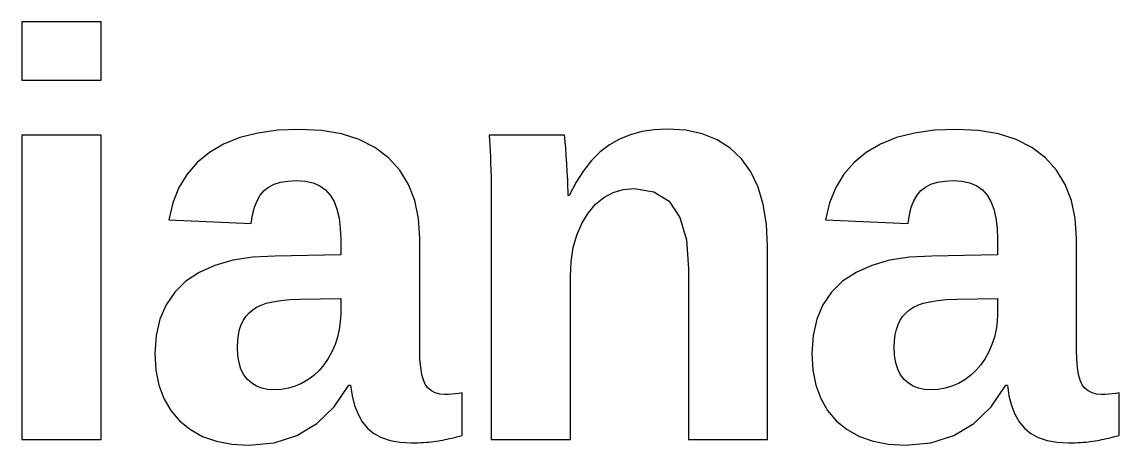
# Model space of a CAD drawing. Header units: metres. Extents: x 18 to 589, y 31 to 387.
# Drawn here: x 561.57 to 582.72, y 88.57 to 96.73 of the extents above; entities that cross this region are included whole.
import ezdxf

# ---------------------------------------------------------------- set-up
doc = ezdxf.new("R2010")
doc.units = ezdxf.units.M

msp = doc.modelspace()

# ---------------------------------------------------------------- linework, layer by layer
for p, q in [((563.09, 96.7287), (561.565, 96.7287)), ((561.565, 96.7287), (561.565, 95.6057)), ((563.09, 95.6057), (563.09, 96.7287)), ((561.565, 95.6057), (563.09, 95.6057)), ((563.09, 94.5478), (561.565, 94.5478)), ((561.565, 94.5478), (561.565, 88.678)), ((563.09, 88.678), (563.09, 94.5478)), ((566.111, 94.5856), (565.763, 94.4971)), ((566.496, 94.6386), (566.111, 94.5856)), ((566.918, 94.6563), (566.496, 94.6386)), ((567.342, 94.6344), (566.918, 94.6563)), ((567.726, 94.5686), (567.342, 94.6344)), ((568.069, 94.4591), (567.726, 94.5686)), ((572.025, 94.5478), (570.571, 94.5478)), ((570.571, 94.5478), (570.577, 94.4498)), ((572.032, 94.4928), (572.025, 94.5478)), ((573.295, 94.5524), (573.087, 94.4673)), ((573.517, 94.6131), (573.295, 94.5524)), ((573.754, 94.6496), (573.517, 94.6131)), ((574.005, 94.6617), (573.754, 94.6496)), ((574.361, 94.6387), (574.005, 94.6617)), ((574.682, 94.5697), (574.361, 94.6387)), ((574.969, 94.4547), (574.682, 94.5697)), ((578.774, 94.5856), (578.426, 94.4971)), ((579.159, 94.6386), (578.774, 94.5856)), ((579.581, 94.6563), (579.159, 94.6386)), ((580.005, 94.6344), (579.581, 94.6563)), ((580.389, 94.5686), (580.005, 94.6344)), ((580.732, 94.4591), (580.389, 94.5686)), ((565.453, 94.3733), (565.179, 94.2141)), ((565.763, 94.4971), (565.453, 94.3733)), ((568.371, 94.3056), (568.069, 94.4591)), ((570.577, 94.4498), (570.584, 94.3469)), ((570.584, 94.3469), (570.59, 94.2389)), ((572.04, 94.4103), (572.032, 94.4928)), ((572.048, 94.3001), (572.04, 94.4103)), ((572.893, 94.3579), (572.713, 94.2216)), ((573.087, 94.4673), (572.893, 94.3579)), ((575.22, 94.2937), (574.969, 94.4547)), ((578.115, 94.3733), (577.842, 94.2141)), ((578.426, 94.4971), (578.115, 94.3733)), ((581.034, 94.3056), (580.732, 94.4591)), ((565.179, 94.2141), (564.944, 94.0207)), ((568.632, 94.1084), (568.371, 94.3056)), ((570.59, 94.2389), (570.595, 94.1259)), ((570.595, 94.1259), (570.601, 94.008)), ((572.058, 94.1624), (572.048, 94.3001)), ((572.068, 93.9972), (572.058, 94.1624)), ((572.713, 94.2216), (572.545, 94.0559)), ((575.437, 94.0867), (575.22, 94.2937)), ((577.842, 94.2141), (577.607, 94.0207)), ((581.295, 94.1084), (581.034, 94.3056)), ((564.944, 94.0207), (564.748, 93.7941)), ((568.849, 93.8708), (568.632, 94.1084)), ((570.601, 94.008), (570.606, 93.8807)), ((572.078, 93.8293), (572.068, 93.9972)), ((572.545, 94.0559), (572.39, 93.8606)), ((575.617, 93.8354), (575.437, 94.0867)), ((577.607, 94.0207), (577.411, 93.7941)), ((581.512, 93.8708), (581.295, 94.1084)), ((564.748, 93.7941), (564.591, 93.5342)), ((569.018, 93.5963), (568.849, 93.8708)), ((570.606, 93.8807), (570.61, 93.7398)), ((570.61, 93.7398), (570.612, 93.5852)), ((572.086, 93.6839), (572.078, 93.8293)), ((572.39, 93.8606), (572.247, 93.6358)), ((575.757, 93.5416), (575.617, 93.8354)), ((577.411, 93.7941), (577.254, 93.5342)), ((581.68, 93.5963), (581.512, 93.8708)), ((564.591, 93.5342), (564.474, 93.2412)), ((566.232, 93.4764), (566.32, 93.5457)), ((566.32, 93.5457), (566.426, 93.5997)), ((566.426, 93.5997), (566.55, 93.6382)), ((566.55, 93.6382), (566.693, 93.6613)), ((566.693, 93.6613), (566.853, 93.669)), ((566.853, 93.669), (567.025, 93.6579)), ((567.025, 93.6579), (567.177, 93.6243)), ((567.177, 93.6243), (567.308, 93.5684)), ((567.308, 93.5684), (567.419, 93.4902)), ((567.419, 93.4902), (567.509, 93.3896)), ((569.138, 93.2849), (569.018, 93.5963)), ((570.612, 93.5852), (570.614, 93.417)), ((572.091, 93.5607), (572.086, 93.6839)), ((572.094, 93.4599), (572.091, 93.5607)), ((572.247, 93.6358), (572.117, 93.3814)), ((572.962, 93.4411), (573.158, 93.4981)), ((573.158, 93.4981), (573.37, 93.5171)), ((573.37, 93.5171), (573.747, 93.4553)), ((575.856, 93.2052), (575.757, 93.5416)), ((577.254, 93.5342), (577.136, 93.2412)), ((578.894, 93.4764), (578.983, 93.5457)), ((578.983, 93.5457), (579.089, 93.5997)), ((579.089, 93.5997), (579.213, 93.6382)), ((579.213, 93.6382), (579.355, 93.6613)), ((579.355, 93.6613), (579.516, 93.669)), ((579.516, 93.669), (579.688, 93.6579)), ((579.688, 93.6579), (579.839, 93.6243)), ((579.839, 93.6243), (579.971, 93.5684)), ((579.971, 93.5684), (580.081, 93.4902)), ((580.081, 93.4902), (580.172, 93.3896)), ((581.801, 93.2849), (581.68, 93.5963)), ((566.048, 93.1545), (566.097, 93.282)), ((566.097, 93.282), (566.159, 93.3893)), ((566.159, 93.3893), (566.232, 93.4764)), ((567.509, 93.3896), (567.582, 93.266)), ((569.21, 92.9366), (569.138, 93.2849)), ((570.614, 93.417), (570.614, 93.235)), ((572.095, 93.3814), (572.094, 93.4599)), ((572.117, 93.3814), (572.095, 93.3814)), ((572.622, 93.2133), (572.783, 93.3462)), ((572.783, 93.3462), (572.962, 93.4411)), ((573.747, 93.4553), (574.04, 93.2697)), ((578.711, 93.1545), (578.76, 93.282)), ((578.76, 93.282), (578.821, 93.3893)), ((578.821, 93.3893), (578.894, 93.4764)), ((580.172, 93.3896), (580.244, 93.266)), ((581.873, 92.9366), (581.801, 93.2849)), ((564.474, 93.2412), (564.395, 92.9149)), ((566.01, 93.0068), (566.048, 93.1545)), ((567.582, 93.266), (567.638, 93.1188)), ((567.638, 93.1188), (567.678, 92.9479)), ((570.614, 93.235), (570.614, 88.678)), ((572.478, 93.0424), (572.622, 93.2133)), ((574.04, 93.2697), (574.25, 92.9605)), ((575.916, 92.8264), (575.856, 93.2052)), ((577.136, 93.2412), (577.058, 92.9149)), ((578.673, 93.0068), (578.711, 93.1545)), ((580.244, 93.266), (580.3, 93.1188)), ((580.3, 93.1188), (580.341, 92.9479)), ((564.395, 92.9149), (565.985, 92.8389)), ((565.985, 92.8389), (566.01, 93.0068)), ((567.678, 92.9479), (567.702, 92.7534)), ((569.234, 92.5514), (569.21, 92.9366)), ((572.356, 92.8418), (572.478, 93.0424)), ((574.25, 92.9605), (574.376, 92.5276)), ((577.058, 92.9149), (578.648, 92.8389)), ((578.648, 92.8389), (578.673, 93.0068)), ((580.341, 92.9479), (580.365, 92.7534)), ((581.897, 92.5514), (581.873, 92.9366)), ((567.702, 92.7534), (567.71, 92.5352)), ((572.261, 92.6197), (572.356, 92.8418)), ((575.936, 92.405), (575.916, 92.8264)), ((580.365, 92.7534), (580.373, 92.5352)), ((567.71, 92.5352), (567.71, 92.2368)), ((569.234, 90.414), (569.234, 92.5514)), ((572.193, 92.3761), (572.261, 92.6197)), ((574.376, 92.5276), (574.417, 91.9709)), ((580.373, 92.5352), (580.373, 92.2368)), ((581.897, 90.414), (581.897, 92.5514)), ((567.71, 92.2368), (566.446, 92.2151)), ((572.152, 92.111), (572.193, 92.3761)), ((575.936, 88.678), (575.936, 92.405)), ((580.373, 92.2368), (579.109, 92.2151)), ((565.284, 92.0341), (564.983, 91.8991)), ((565.629, 92.1318), (565.284, 92.0341)), ((566.016, 92.1921), (565.629, 92.1318)), ((566.446, 92.2151), (566.016, 92.1921)), ((572.139, 91.8245), (572.152, 92.111)), ((577.947, 92.0341), (577.645, 91.8991)), ((578.291, 92.1318), (577.947, 92.0341)), ((578.679, 92.1921), (578.291, 92.1318)), ((579.109, 92.2151), (578.679, 92.1921)), ((564.983, 91.8991), (564.724, 91.7268)), ((572.139, 88.678), (572.139, 91.8245)), ((574.417, 91.9709), (574.417, 88.678)), ((577.645, 91.8991), (577.386, 91.7268)), ((564.724, 91.7268), (564.51, 91.5185)), ((577.386, 91.7268), (577.172, 91.5185)), ((564.51, 91.5185), (564.343, 91.2755)), ((566.553, 91.356), (566.729, 91.3734)), ((566.729, 91.3734), (566.929, 91.385)), ((566.929, 91.385), (567.71, 91.3959)), ((567.71, 91.3959), (567.71, 91.0975)), ((577.172, 91.5185), (577.006, 91.2755)), ((579.216, 91.356), (579.391, 91.3734)), ((579.391, 91.3734), (579.592, 91.385)), ((579.592, 91.385), (580.373, 91.3959)), ((580.373, 91.3959), (580.373, 91.0975)), ((564.343, 91.2755), (564.225, 90.9977)), ((565.946, 91.1184), (566.014, 91.1764)), ((566.014, 91.1764), (566.09, 91.2264)), ((566.09, 91.2264), (566.175, 91.2684)), ((566.175, 91.2684), (566.276, 91.3034)), ((566.276, 91.3034), (566.402, 91.3326)), ((566.402, 91.3326), (566.553, 91.356)), ((577.006, 91.2755), (576.887, 90.9977)), ((578.609, 91.1184), (578.676, 91.1764)), ((578.676, 91.1764), (578.753, 91.2264)), ((578.753, 91.2264), (578.837, 91.2684)), ((578.837, 91.2684), (578.939, 91.3034)), ((578.939, 91.3034), (579.065, 91.3326)), ((579.065, 91.3326), (579.216, 91.356)), ((564.225, 90.9977), (564.153, 90.6853)), ((565.794, 90.8948), (565.836, 90.9781)), ((565.836, 90.9781), (565.887, 91.0523)), ((565.887, 91.0523), (565.946, 91.1184)), ((567.71, 91.0975), (567.703, 90.9451)), ((576.887, 90.9977), (576.816, 90.6853)), ((578.456, 90.8948), (578.498, 90.9781)), ((578.498, 90.9781), (578.549, 91.0523)), ((578.549, 91.0523), (578.609, 91.1184)), ((580.373, 91.0975), (580.366, 90.9451)), ((565.738, 90.6969), (565.761, 90.8011)), ((565.761, 90.8011), (565.794, 90.8948)), ((567.683, 90.7959), (567.65, 90.65)), ((567.703, 90.9451), (567.683, 90.7959)), ((578.4, 90.6969), (578.424, 90.8011)), ((578.424, 90.8011), (578.456, 90.8948)), ((580.346, 90.7959), (580.312, 90.65)), ((580.366, 90.9451), (580.346, 90.7959)), ((564.153, 90.6853), (564.13, 90.3381)), ((565.719, 90.4574), (565.724, 90.5824)), ((565.724, 90.5824), (565.738, 90.6969)), ((567.65, 90.65), (567.602, 90.5073)), ((576.816, 90.6853), (576.792, 90.3381)), ((578.382, 90.4574), (578.386, 90.5824)), ((578.386, 90.5824), (578.4, 90.6969)), ((580.312, 90.65), (580.265, 90.5073)), ((564.13, 90.3381), (564.149, 90.0168)), ((565.727, 90.2989), (565.719, 90.4574)), ((567.542, 90.3679), (567.47, 90.2361)), ((567.602, 90.5073), (567.542, 90.3679)), ((569.239, 90.2288), (569.234, 90.414)), ((576.792, 90.3381), (576.811, 90.0168)), ((578.389, 90.2989), (578.382, 90.4574)), ((580.205, 90.3679), (580.132, 90.2361)), ((580.265, 90.5073), (580.205, 90.3679)), ((581.902, 90.2288), (581.897, 90.414)), ((565.75, 90.1575), (565.727, 90.2989)), ((565.788, 90.0333), (565.75, 90.1575)), ((567.387, 90.1162), (567.294, 90.0082)), ((567.47, 90.2361), (567.387, 90.1162)), ((569.252, 90.0681), (569.239, 90.2288)), ((578.413, 90.1575), (578.389, 90.2989)), ((578.451, 90.0333), (578.413, 90.1575)), ((580.05, 90.1162), (579.957, 90.0082)), ((580.132, 90.2361), (580.05, 90.1162)), ((581.915, 90.0681), (581.902, 90.2288)), ((564.149, 90.0168), (564.206, 89.7257)), ((565.842, 89.9262), (565.788, 90.0333)), ((565.912, 89.8362), (565.842, 89.9262)), ((567.191, 89.9122), (567.078, 89.8281)), ((567.294, 90.0082), (567.191, 89.9122)), ((569.274, 89.9319), (569.252, 90.0681)), ((569.306, 89.8203), (569.274, 89.9319)), ((576.811, 90.0168), (576.869, 89.7257)), ((578.505, 89.9262), (578.451, 90.0333)), ((578.574, 89.8362), (578.505, 89.9262)), ((579.854, 89.9122), (579.741, 89.8281)), ((579.957, 90.0082), (579.854, 89.9122)), ((581.937, 89.9319), (581.915, 90.0681)), ((581.968, 89.8203), (581.937, 89.9319)), ((564.206, 89.7257), (564.301, 89.4647)), ((565.994, 89.763), (565.912, 89.8362)), ((566.086, 89.706), (565.994, 89.763)), ((566.189, 89.6653), (566.086, 89.706)), ((566.832, 89.7031), (566.701, 89.664)), ((566.957, 89.7578), (566.832, 89.7031)), ((567.078, 89.8281), (566.957, 89.7578)), ((567.585, 89.309), (567.867, 89.725)), ((567.867, 89.725), (567.9, 89.725)), ((567.9, 89.725), (567.93, 89.5165)), ((569.346, 89.7331), (569.306, 89.8203)), ((569.396, 89.6657), (569.346, 89.7331)), ((576.869, 89.7257), (576.964, 89.4647)), ((578.656, 89.763), (578.574, 89.8362)), ((578.749, 89.706), (578.656, 89.763)), ((578.851, 89.6653), (578.749, 89.706)), ((579.494, 89.7031), (579.363, 89.664)), ((579.62, 89.7578), (579.494, 89.7031)), ((579.741, 89.8281), (579.62, 89.7578)), ((580.248, 89.309), (580.53, 89.725)), ((580.53, 89.725), (580.563, 89.725)), ((580.563, 89.725), (580.593, 89.5165)), ((582.008, 89.7331), (581.968, 89.8203)), ((582.059, 89.6657), (582.008, 89.7331)), ((566.301, 89.6409), (566.189, 89.6653)), ((566.424, 89.6328), (566.301, 89.6409)), ((566.565, 89.6406), (566.424, 89.6328)), ((566.701, 89.664), (566.565, 89.6406)), ((567.93, 89.5165), (567.978, 89.3292)), ((569.459, 89.6133), (569.396, 89.6657)), ((569.533, 89.5759), (569.459, 89.6133)), ((569.619, 89.5535), (569.533, 89.5759)), ((569.717, 89.546), (569.619, 89.5535)), ((569.786, 89.5473), (569.717, 89.546)), ((569.854, 89.5512), (569.786, 89.5473)), ((569.922, 89.5577), (569.854, 89.5512)), ((569.988, 89.5668), (569.922, 89.5577)), ((570.054, 89.5786), (569.988, 89.5668)), ((570.054, 88.7539), (570.054, 89.5786)), ((578.964, 89.6409), (578.851, 89.6653)), ((579.087, 89.6328), (578.964, 89.6409)), ((579.228, 89.6406), (579.087, 89.6328)), ((579.363, 89.664), (579.228, 89.6406)), ((580.593, 89.5165), (580.641, 89.3292)), ((582.121, 89.6133), (582.059, 89.6657)), ((582.196, 89.5759), (582.121, 89.6133)), ((582.282, 89.5535), (582.196, 89.5759)), ((582.38, 89.546), (582.282, 89.5535)), ((582.449, 89.5473), (582.38, 89.546)), ((582.517, 89.5512), (582.449, 89.5473)), ((582.584, 89.5577), (582.517, 89.5512)), ((582.651, 89.5668), (582.584, 89.5577)), ((582.716, 89.5786), (582.651, 89.5668)), ((582.716, 88.7539), (582.716, 89.5786)), ((564.301, 89.4647), (564.435, 89.234)), ((567.251, 88.9855), (567.585, 89.309)), ((567.978, 89.3292), (568.044, 89.1632)), ((576.964, 89.4647), (577.098, 89.234)), ((579.914, 88.9855), (580.248, 89.309)), ((580.641, 89.3292), (580.707, 89.1632)), ((564.435, 89.234), (564.607, 89.0333)), ((568.044, 89.1632), (568.127, 89.0184)), ((577.098, 89.234), (577.27, 89.0333)), ((580.707, 89.1632), (580.79, 89.0184)), ((564.607, 89.0333), (564.813, 88.8664)), ((564.813, 88.8664), (565.049, 88.7365)), ((566.865, 88.7544), (567.251, 88.9855)), ((568.127, 89.0184), (568.228, 88.8949)), ((568.228, 88.8949), (568.35, 88.7934)), ((577.27, 89.0333), (577.476, 88.8664)), ((577.476, 88.8664), (577.711, 88.7365)), ((579.528, 88.7544), (579.914, 88.9855)), ((580.79, 89.0184), (580.891, 88.8949)), ((580.891, 88.8949), (581.012, 88.7934)), ((561.565, 88.678), (563.09, 88.678)), ((565.049, 88.7365), (565.315, 88.6437)), ((565.315, 88.6437), (565.61, 88.5881)), ((566.426, 88.6157), (566.865, 88.7544)), ((568.35, 88.7934), (568.495, 88.7144)), ((568.495, 88.7144), (568.665, 88.658)), ((568.665, 88.658), (568.859, 88.6242)), ((568.859, 88.6242), (569.077, 88.6129)), ((569.312, 88.6198), (569.362, 88.6238)), ((569.362, 88.6238), (569.41, 88.6283)), ((569.41, 88.6283), (569.457, 88.6333)), ((569.457, 88.6333), (569.504, 88.6387)), ((569.504, 88.6387), (569.549, 88.6446)), ((569.549, 88.6446), (569.593, 88.6509)), ((569.593, 88.6509), (569.636, 88.6578)), ((569.636, 88.6578), (569.679, 88.6656)), ((569.679, 88.6656), (569.723, 88.6743)), ((569.723, 88.6743), (569.766, 88.6838)), ((569.766, 88.6838), (569.809, 88.6942)), ((569.809, 88.6942), (569.854, 88.7053)), ((569.854, 88.7053), (569.901, 88.7168)), ((569.901, 88.7168), (569.95, 88.7288)), ((569.95, 88.7288), (570.001, 88.7411)), ((570.001, 88.7411), (570.054, 88.7539)), ((570.614, 88.678), (572.139, 88.678)), ((574.417, 88.678), (575.936, 88.678)), ((577.711, 88.7365), (577.977, 88.6437)), ((577.977, 88.6437), (578.273, 88.5881)), ((579.089, 88.6157), (579.528, 88.7544)), ((581.012, 88.7934), (581.158, 88.7144)), ((581.158, 88.7144), (581.328, 88.658)), ((581.328, 88.658), (581.522, 88.6242)), ((581.522, 88.6242), (581.74, 88.6129)), ((581.974, 88.6198), (582.025, 88.6238)), ((582.025, 88.6238), (582.073, 88.6283)), ((582.073, 88.6283), (582.12, 88.6333)), ((582.12, 88.6333), (582.166, 88.6387)), ((582.166, 88.6387), (582.211, 88.6446)), ((582.211, 88.6446), (582.255, 88.6509)), ((582.255, 88.6509), (582.299, 88.6578)), ((582.299, 88.6578), (582.342, 88.6656)), ((582.342, 88.6656), (582.385, 88.6743)), ((582.385, 88.6743), (582.429, 88.6838)), ((582.429, 88.6838), (582.472, 88.6942)), ((582.472, 88.6942), (582.517, 88.7053)), ((582.517, 88.7053), (582.563, 88.7168)), ((582.563, 88.7168), (582.612, 88.7288)), ((582.612, 88.7288), (582.663, 88.7411)), ((582.663, 88.7411), (582.716, 88.7539)), ((565.61, 88.5881), (565.936, 88.5695)), ((565.936, 88.5695), (566.426, 88.6157)), ((569.077, 88.6129), (569.141, 88.6133)), ((569.141, 88.6133), (569.201, 88.6146)), ((569.201, 88.6146), (569.258, 88.6168)), ((569.258, 88.6168), (569.312, 88.6198)), ((578.273, 88.5881), (578.599, 88.5695)), ((578.599, 88.5695), (579.089, 88.6157)), ((581.74, 88.6129), (581.803, 88.6133)), ((581.803, 88.6133), (581.864, 88.6146)), ((581.864, 88.6146), (581.92, 88.6168)), ((581.92, 88.6168), (581.974, 88.6198))]:
    msp.add_line(p, q)

doc.saveas('drawing.dxf')
